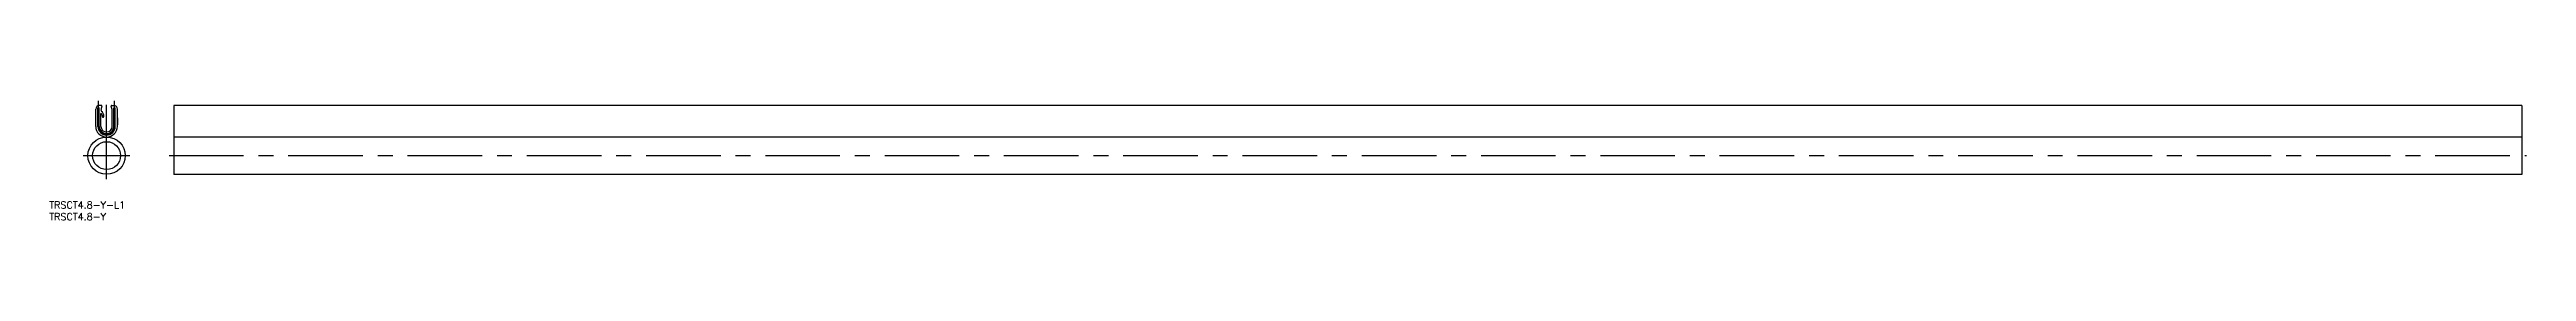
# Model space of a CAD drawing. Extents: x -24 to 1031, y -40 to 11.
import ezdxf

# ---------------------------------------------------------------- set-up
doc = ezdxf.new("R2010")
doc.units = 0
doc.linetypes.add('CENTER', pattern=[50.8, 31.75, -6.35, 6.35, -6.35])
doc.layers.get('0').update_dxf_attribs({"linetype": 'CONTINUOUS'})
doc.layers.add('CENTER', color=1, linetype='CENTER')
doc.styles.get("Standard").update_dxf_attribs({"font": 'txt.shx', "height": 3, "bigfont": 'bigfont.shx'})

# ---------------------------------------------------------------- blocks, each defined once
blk = doc.blocks.new('*U7')
at = {"color": 7, "linetype": 'CONTINUOUS'}
blk.add_text('TRSCT4.8-Y-L1', height=3, dxfattribs=at).set_placement((-24.4, -35.1))
blk = doc.blocks.new('*U8')
at = {"color": 7, "linetype": 'CONTINUOUS'}
blk.add_text('TRSCT4.8-Y', height=3, dxfattribs=at).set_placement((-24.4, -40.1))

msp = doc.modelspace()

# ---------------------------------------------------------------- linework, layer by layer
at = {"color": 7, "linetype": 'CONTINUOUS'}
for p, q in [((-4.6, 0), (-4.6, 7.4)), ((-3.7, 0), (-3.7, 7.9)), ((-3.1, 7.9), (-3.7, 7.9)), ((-2.1, 8.9), (-3.1, 8.9)), ((-3.1, 0), (-3.1, 7.9)), ((-2.4, 0), (-2.4, 5.5)), ((2.1, 8.9), (3.1, 8.9)), ((2.4, 0), (2.4, 6.9)), ((2.4, 0), (2.4, 5.5)), ((3.1, 7.9), (3.7, 7.9)), ((3.1, 0), (3.1, 7.9)), ((3.7, 0), (3.7, 7.9)), ((4.6, 0), (4.6, 7.4)), ((4.6, 3.7), (4.6, 0.6)), ((1028.6, 8.9), (28.6, 8.9)), ((28.6, 8.9), (28.6, -20.5)), ((1028.6, 8.9), (1028.6, -20.5)), ((1028.6, -4.6), (28.6, -4.6)), ((1028.6, -20.5), (28.6, -20.5)), ((1028.6, -20.5), (28.6, -20.5))]:
    msp.add_line(p, q, dxfattribs=at)
for radius in [7.95, 5.95]:
    msp.add_circle((0, -12.5), radius, dxfattribs=at)
for centre, radius, start, end in [((-3.1, 7.4), 1.5, 90, 180), ((0, 0), 4.6, 180, 0), ((0, 0), 3.7, 180, 0), ((0, 0), 3.7, 180, 0), ((0, 0), 3.1, 180, 0), ((6, 5.3), 8.58, 158.1048, 169.5705), ((-1.9, 6.9), 0.5, 180, 220.7151), ((-2.4, 5.5), 0.05, 35.6652, 180), ((0, 0), 2.4, 180, 0), ((-3.8, 4.4), 2.65, 355.686, 54.2961), ((-3.4, 4.2), 1.64, 359.8526, 48.6873), ((-2.2, 8.7), 0.25, 335.2971, 85.468), ((-1.5, 4.2), 0.285, 179.8526, 355.686), ((2.2, 8.7), 0.25, 94.532, 204.7029), ((-6, 5.3), 8.58, 10.4295, 21.8952), ((3.1, 7.4), 1.5, 0, 90)]:
    msp.add_arc(centre, radius, start, end, dxfattribs=at)
at = {"layer": 'CENTER', "color": 1, "linetype": 'CENTER'}
for p, q in [((-3.4, 0), (-3.4, 10.9)), ((0, -22.5), (0, 10.9)), ((3.4, 0), (3.4, 10.9)), ((-9.9, -12.5), (9.9, -12.5)), ((26.6, -12.5), (1030.6, -12.5))]:
    msp.add_line(p, q, dxfattribs=at)
msp.add_arc((0, 0), 3.4, 180, 0, dxfattribs=at)

# ---------------------------------------------------------------- block references
at = {"color": 7, "linetype": 'CONTINUOUS'}
for name in ['*U7', '*U8']:
    msp.add_blockref(name, (0, 0), dxfattribs=at)

doc.saveas('drawing.dxf')
